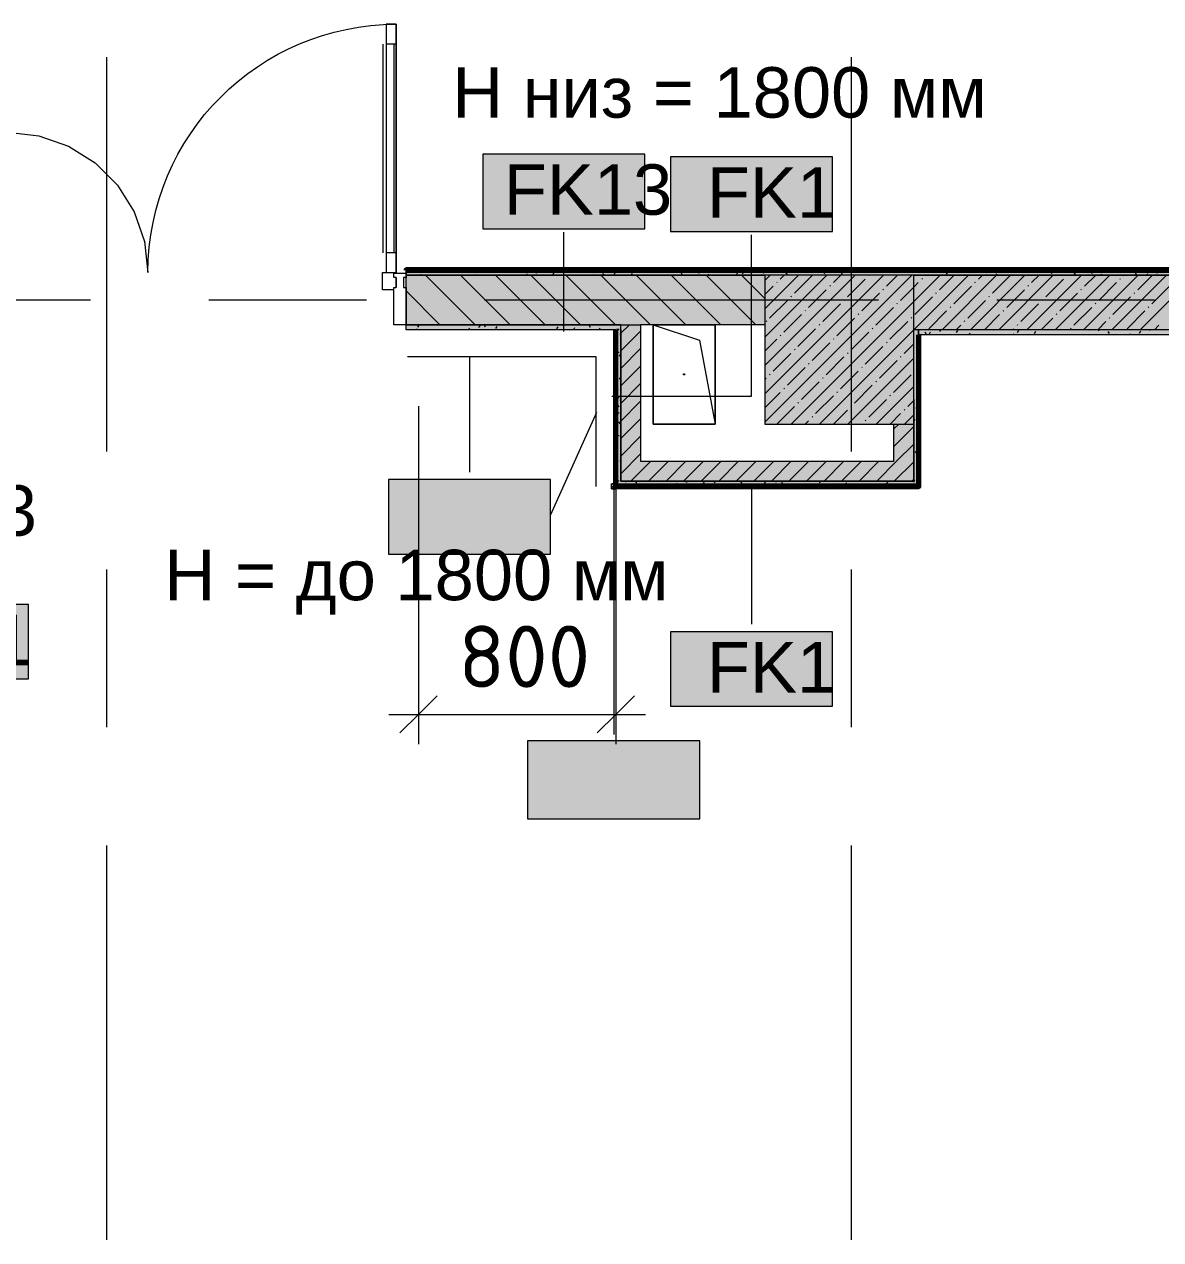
# Model space of a CAD drawing. Header units: millimetres. Extents: x -3817 to 677485, y -22715 to 103890.
# Drawn here: x 340970 to 345548, y 5934 to 10829 of the extents above; entities that cross this region are included whole.
import ezdxf

# ---------------------------------------------------------------- set-up
doc = ezdxf.new("R2010")
doc.units = ezdxf.units.MM
doc.layers.add('PDF _Геометрия', color=7, linetype='Continuous', true_color=0x1d1d1d)
doc.layers.add('PDF _Сплошная заливка', color=7, linetype='Continuous', true_color=0xffffff)
doc.layers.add('PDF _Текст', color=7, linetype='Continuous')
doc.styles.add('PDF GOST-Common', font='arial.ttf')
doc.styles.add('PDF ISOCPEUR', font='isocpeur.ttf')

msp = doc.modelspace()

# ---------------------------------------------------------------- hatches: boundary and pattern name
at = {"layer": 'PDF _Сплошная заливка', "transparency": 33554559}
h = msp.add_hatch(color=256, dxfattribs=at)
h.paths.add_polyline_path([(347052.9, 9819), (347302.9, 9819), (347302.9, 9839), (342508.2, 9839), (342508.2, 9819), (346262.4, 9819)], flags=0)
h.paths.add_polyline_path([(340863.2, 9819), (340863.2, 9839), (333072.9, 9839), (333072.9, 9819), (340052.9, 9819)], flags=0)
h.paths.add_polyline_path([(331427.9, 9819), (331427.9, 9839), (330602.9, 9839), (330602.9, 9827), (330657.9, 9827), (330657.9, 9819), (331022.9, 9819)], flags=0)
h.paths.add_polyline_path([(328562.9, 9819), (329097.9, 9819), (329097.9, 9827), (329152.9, 9827), (329152.9, 9839), (328562.9, 9839)], flags=0)
h = msp.add_hatch(color=256, dxfattribs=at)
h.paths.add_polyline_path([(343952.9, 9619), (343952.9, 9819), (342508.2, 9819), (342508.2, 9619), (343578.4, 9619)], flags=0)
h.paths.add_polyline_path([(330802.9, 9619), (331427.9, 9619), (331427.9, 9819), (330781.9, 9819), (330781.9, 9619)], flags=0)
h.paths.add_polyline_path([(333072.9, 9619), (334952.9, 9619), (334952.9, 9819), (333072.9, 9819)], flags=0)
h.paths.add_polyline_path([(336152.9, 9619), (339452.9, 9619), (339452.9, 9819), (338752.9, 9819), (338752.9, 9749), (337952.9, 9749), (337952.9, 9819), (335552.9, 9819), (335552.9, 9619), (335952.9, 9619)], flags=0)
h.paths.add_polyline_path([(340863.2, 9619), (340863.2, 9819), (340052.9, 9819), (340052.9, 9619), (340223.3, 9619)], flags=0)
for points in [[(344552.9, 9599), (349202.9, 9599), (349202.9, 9819), (347052.9, 9819), (347052.9, 9749), (345852.9, 9749), (345852.9, 9819), (344552.9, 9819)], [(343372.9, 8989), (343452.9, 8989), (343452.9, 9619), (343372.9, 9619), (343372.9, 9599)], [(348152.9, 9579), (348172.9, 9579), (348172.9, 9599), (344572.9, 9599), (344572.9, 9579), (348151.9, 9579)], [(344552.9, 8989), (344552.9, 9069), (343452.9, 9069), (343452.9, 8989), (343578.4, 8989)], [(344572.9, 8969), (344572.9, 8989), (343372.9, 8989), (343372.9, 8969), (343578.4, 8969)]]:
    msp.add_hatch(color=256, dxfattribs=at).paths.add_polyline_path(points)
h = msp.add_hatch(color=256, dxfattribs=at)
h.paths.add_polyline_path([(340072.9, 9599), (340863.2, 9599), (340863.2, 9619), (340072.9, 9619)], flags=0)
h.paths.add_polyline_path([(343372.9, 9599), (343372.9, 9619), (342508.2, 9619), (342508.2, 9599), (343352.9, 9599)], flags=0)

# ---------------------------------------------------------------- linework, layer by layer
at = {"layer": 'PDF _Геометрия', "color": 253, "lineweight": 9, "true_color": 0xaaaaaa}
msp.add_lwpolyline([(340903.2, 9829), (340903.2, 10394), (341028.9, 10379.8), (341148.3, 10338.1), (341255.5, 10270.7), (341344.9, 10181.3), (341412.2, 10074.1), (341454, 9954.7), (341468.2, 9829, -0.414212), (342468.2, 10829), (342468.2, 9829)], format="xyb", dxfattribs=at)
msp.add_lwpolyline([(342428.2, 9829), (342468.2, 9829), (342468.2, 10829), (342428.2, 10829), (342428.2, 9829), (342468.2, 9829), (342468.2, 10829), (342428.2, 10829)], close=True, dxfattribs=at)
for points in [[(342414.2, 10749), (342414.2, 9909)], [(342468.2, 10749), (342428.2, 10749)], [(342458.2, 10749), (342458.2, 9909)], [(341302.9, 9108.7), (341302.9, 10696.2)], [(344302.9, 9108.7), (344302.9, 10696.2)], [(342468.2, 9909), (342428.2, 9909)], [(342458.2, 9759), (342413.2, 9759), (342413.2, 9829), (342468.2, 9829), (342468.2, 9826)], [(342468.2, 9809), (342468.2, 9769)], [(339649.1, 9719), (341236.6, 9719)], [(341712.9, 9719), (342347.9, 9719)], [(342824.1, 9719), (344411.6, 9719)], [(344887.9, 9719), (345522.9, 9719)], [(341302.9, 7997.4), (341302.9, 8632.4)], [(344302.9, 7997.4), (344302.9, 8632.4)], [(341302.9, 5933.7), (341302.9, 7521.2)], [(344302.9, 5933.7), (344302.9, 7521.2)]]:
    msp.add_lwpolyline(points, dxfattribs=at)
at = {"layer": 'PDF _Геометрия', "color": 7, "lineweight": 9}
for points in [[(343470.2, 10305.4), (342817.1, 10305.4), (342817.1, 10005.4), (343470.2, 10005.4)], [(344225.9, 10294.8), (343572.7, 10294.8), (343572.7, 9994.8), (344225.9, 9994.8)], [(343952.9, 9819), (342508.2, 9819)], [(344552.9, 9819), (343952.9, 9819), (343952.9, 9219), (344552.9, 9219)], [(343752.9, 9219), (343502.9, 9219), (343502.9, 9619), (343752.9, 9619)], [(343752.9, 9219), (343752.9, 9619), (343502.9, 9619), (343502.9, 9219)], [(343089.7, 8995.4), (342436.6, 8995.4), (342436.6, 8695.4), (343089.7, 8695.4)], [(340987.5, 8492.4), (340334.3, 8492.4), (340334.3, 8192.4), (340987.5, 8192.4)], [(344225.9, 8382.6), (343572.7, 8382.6), (343572.7, 8082.6), (344225.9, 8082.6)], [(343691.6, 7943.5), (342997.7, 7943.5), (342997.7, 7628.2), (343691.6, 7628.2)], [(343691.6, 7943.5), (342997.7, 7943.5), (342997.7, 7628.2), (343691.6, 7628.2)]]:
    msp.add_lwpolyline(points, close=True, dxfattribs=at)
for points in [[(343143.6, 9591.4), (343143.6, 9991.5)], [(343336.2, 9331), (343899.3, 9331), (343899.3, 9980.9)], [(347502.9, 9839), (347502.9, 9819), (347302.9, 9819), (344552.9, 9819), (347302.9, 9819), (347302.9, 9839)], [(343372.9, 9599), (343372.9, 8989), (343372.9, 9599), (343372.9, 9619), (342508.2, 9619), (343372.9, 9619), (343452.9, 9619)], [(343502.9, 9619), (343690.4, 9556.5), (343752.9, 9219)], [(348252.9, 9599), (348172.9, 9599), (344572.9, 9599), (344552.9, 9599)], [(348172.9, 9579), (348172.9, 9069), (348172.9, 9579), (348172.9, 9599), (344572.9, 9599)], [(344572.9, 9579), (348151.9, 9579)], [(344572.9, 9578), (344572.9, 8989)], [(342763.2, 9491.2), (342763.2, 9025.5)], [(342557.9, 9291), (342557.9, 8049.6), (342557.9, 7929.6)], [(343275.5, 9265.2), (343089.7, 8853.5)], [(343352.9, 9036.8), (343352.9, 8049.6), (343352.9, 7929.6)], [(343351.9, 8978), (343334.9, 8978), (343334.9, 8958), (343354.4, 8958), (343354.4, 8968), (343354.4, 8958), (343334.9, 8958), (343334.9, 8978), (343344.9, 8978)], [(343899.3, 8968.5), (343899.3, 8412.7)], [(343344.6, 8958), (343344.6, 7968)], [(342437.9, 8049.6), (343472.9, 8049.6)]]:
    msp.add_lwpolyline(points, dxfattribs=at)
at = {"layer": 'PDF _Геометрия', "color": 231, "lineweight": 70, "true_color": 0xff80c0}
msp.add_lwpolyline([(342508.2, 9839), (347282.9, 9839), (347282.9, 9840), (342508.2, 9840)], close=True, dxfattribs=at)
at = {"layer": 'PDF _Геометрия', "color": 7, "lineweight": 20}
msp.add_lwpolyline([(342508.2, 9809), (342498.2, 9809), (342498.2, 9769), (342508.2, 9769), (342508.2, 9619), (342458.2, 9619), (342458.2, 9769), (342468.2, 9769), (342468.2, 9809), (342458.2, 9809), (342458.2, 9826), (342508.2, 9826)], close=True, dxfattribs=at)
at = {"layer": 'PDF _Геометрия', "color": 9, "lineweight": 9, "true_color": 0xc0c0c0}
for points in [[(344572.9, 8989), (344572.9, 8969), (343372.9, 8969), (343352.9, 8969), (343352.9, 9599), (342508.2, 9599), (342508.2, 9619), (342508.2, 9819), (342508.2, 9839), (347302.9, 9839), (347502.9, 9839), (347523.9, 9839)], [(344552.9, 9319), (344552.9, 9069), (344552.9, 8989), (343452.9, 8989), (343372.9, 8989), (344552.9, 8989), (344552.9, 9599), (344552.9, 9819), (343952.9, 9819), (343952.9, 9619), (343452.9, 9619), (343452.9, 9069), (344472.9, 9069), (344472.9, 9219)]]:
    msp.add_lwpolyline(points, dxfattribs=at)
at = {"layer": 'PDF _Геометрия', "color": 253, "lineweight": 9, "true_color": 0x9b9b9b}
for points in [[(342566.1, 9819), (342564.6, 9821.5)], [(342571.7, 9821.4), (342570.3, 9819)], [(342791, 9835.5), (342786, 9826.8)], [(342828.2, 9839), (342827.6, 9838)], [(342841.8, 9829.2), (342836.8, 9837.9)], [(342995.1, 9823.3), (342992.6, 9819)], [(343036.7, 9834.4), (343031.7, 9825.7)], [(343104.8, 9830.3), (343099.7, 9821.6)], [(343155.6, 9834.3), (343152.9, 9839)], [(343223.6, 9838.4), (343223.2, 9839)], [(343265.2, 9827.3), (343260.2, 9836)], [(343305.2, 9819), (343301.8, 9824.8)], [(343350.5, 9829.2), (343345.5, 9820.5)], [(343401.3, 9835.4), (343399.2, 9839)], [(343418.5, 9825.2), (343415, 9819)], [(343579, 9832.4), (343575.2, 9839)], [(343620.6, 9821.3), (343615.6, 9830)], [(343637.7, 9839), (343632.8, 9830.6)], [(343688.7, 9825.4), (343683.6, 9834.1)], [(343727.5, 9819), (343725.3, 9822.9)], [(343842, 9827.1), (343837.3, 9819)], [(343866.4, 9822.4), (343861.3, 9831.1)], [(343883.6, 9838.2), (343878.6, 9829.5)], [(343951.6, 9834.1), (343946.6, 9825.4)], [(344044.1, 9819.4), (344039, 9828.1)], [(344149.9, 9819), (344148.7, 9821)], [(344197.4, 9833), (344192.3, 9824.3)], [(344265.4, 9829), (344260.4, 9820.2)], [(344425.9, 9828.6), (344420.8, 9837.4)], [(344482.4, 9839), (344479.7, 9834.4)], [(344647.2, 9819.7), (344646.8, 9819)], [(344688.8, 9830.8), (344683.8, 9822.1)], [(344728.7, 9839), (344725.4, 9833.3)], [(344739.6, 9833.8), (344736.6, 9839)], [(344798.5, 9837.9), (344793.5, 9829.2)], [(344807.7, 9837.9), (344807, 9839)], [(344849.3, 9826.7), (344844.3, 9835.5)], [(344889, 9819), (344885.9, 9824.3)], [(344985.4, 9834.9), (344983, 9839)], [(345044.2, 9836.8), (345039.2, 9828.1)], [(345112.3, 9832.7), (345107.2, 9824)], [(345163.1, 9831.9), (345159, 9839)], [(345204.7, 9820.8), (345199.7, 9829.5)], [(345272.7, 9824.9), (345267.7, 9833.6)], [(345311.3, 9819), (345309.4, 9822.4)], [(345327.1, 9839), (345326.6, 9838.2)], [(345450.4, 9821.9), (345445.4, 9830.6)], [(345494.1, 9823.5), (345491.5, 9819)], [(345535.7, 9834.6), (345530.7, 9825.9)], [(342552.3, 9599), (342550.5, 9602.2)], [(342559.4, 9617.3), (342554.4, 9608.6)], [(342593.9, 9600), (342603.9, 9600)], [(342685.3, 9600), (342695.4, 9600)], [(342728.3, 9599), (342728.2, 9599.2)], [(342763.5, 9605), (342760, 9599)], [(342776.7, 9600), (342786.8, 9600)], [(342805.1, 9616.2), (342800.1, 9607.5)], [(342827.6, 9609.8), (342822.6, 9618.5)], [(342873.2, 9612.1), (342868.1, 9603.4)], [(342959.6, 9600), (342969.7, 9600)], [(343051.1, 9600), (343061.1, 9600)], [(343112, 9600), (343122.1, 9600)], [(343118.9, 9611), (343113.9, 9602.3)], [(343141.4, 9615), (343139.1, 9619)], [(343186.9, 9606.9), (343182.4, 9599)], [(343251.1, 9607.9), (343246.1, 9616.6)], [(343264.4, 9600), (343274.5, 9600)], [(343291.4, 9599), (343287.7, 9605.5)], [(344660.6, 9599), (344656.3, 9591.6)], [(344729.4, 9596.3), (344724.4, 9587.6)], [(344876.8, 9596.3), (344875.2, 9599)], [(344975.1, 9595.2), (344970.1, 9586.5)], [(345258.9, 9599), (345257.5, 9596.5)], [(345300.2, 9594.4), (345297.6, 9599)], [(345505.3, 9599), (345503.2, 9595.4)], [(343372.9, 9579.8), (343371, 9583.2)], [(344604.7, 9579.9), (344599.6, 9588.6)], [(344619.7, 9589.2), (344614.7, 9580.5)], [(344781.2, 9579), (344777.3, 9585.6)], [(344957.1, 9579), (344955, 9582.7)], [(345043.2, 9591.1), (345038.1, 9582.4)], [(345341.9, 9583.2), (345336.8, 9591.9)], [(345425, 9581.8), (345423.3, 9579)], [(345466.6, 9593), (345461.6, 9584.3)], [(343360.6, 9541.9), (343355.5, 9533.2)], [(343355.9, 9508.5), (343365.9, 9508.5)], [(343371.7, 9500.2), (343366.7, 9491.5)], [(344552.9, 9539), (344554.6, 9539)], [(343372.9, 9396.9), (343368, 9405.5)], [(344552.9, 9417.1), (344554.6, 9417.1)], [(343361.8, 9355.1), (343356.8, 9363.8)], [(343355.9, 9325.6), (343365.9, 9325.6)], [(343372.9, 9319.4), (343369.7, 9313.8)], [(344552.9, 9325.6), (344554.6, 9325.6)], [(343355.9, 9264.7), (343365.9, 9264.7)], [(343365.9, 9287.1), (343360.9, 9295.8)], [(344568.2, 9277.3), (344563.2, 9286)], [(343370, 9219), (343365, 9227.8)], [(344557.7, 9237.9), (344552.9, 9229.6)], [(344552.9, 9203.7), (344554.6, 9203.7)], [(344572.3, 9209.3), (344567.3, 9218)], [(343358.9, 9177.4), (343353.8, 9186.1)], [(343355.9, 9173.2), (343365.9, 9173.2)], [(344565.2, 9099.6), (344560.2, 9108.3)], [(344572.9, 9147.3), (344571.3, 9150)], [(343372.9, 9075.6), (343368.6, 9068.1)], [(344552.9, 9081.8), (344554.6, 9081.8)], [(344554.1, 9058), (344552.9, 9060)], [(343355.9, 8999.7), (343352.9, 9004.9)], [(343355.9, 8990.4), (343365.9, 8990.4)], [(343393.3, 8989), (343390.9, 8984.8)], [(343397.5, 8988.5), (343397.2, 8989)], [(343439.1, 8977.4), (343434.1, 8986.1)], [(343508.3, 8990.4), (343518.3, 8990.4)], [(343558.4, 8970.1), (343557.7, 8969)], [(343600, 8981.3), (343595, 8972.6)], [(343599.7, 8990.4), (343609.8, 8990.4)], [(343639.7, 8989), (343636.6, 8983.7)], [(343691.1, 8990.4), (343701.2, 8990.4)], [(343709.7, 8988.3), (343704.7, 8979.6)], [(343752.9, 8982.6), (343749.2, 8989)], [(343804.1, 8969), (343804.1, 8969)], [(343820.9, 8986.7), (343819.6, 8989)], [(343862.6, 8975.5), (343857.5, 8984.2)], [(343874, 8990.4), (343884.1, 8990.4)], [(343901.5, 8969), (343899.2, 8973)], [(343955.4, 8987.3), (343950.4, 8978.5)], [(343965.5, 8990.4), (343975.5, 8990.4)], [(343998.6, 8983.7), (343995.6, 8989)], [(344023.5, 8983.2), (344018.4, 8974.5)], [(344026.4, 8990.4), (344036.5, 8990.4)], [(344176.3, 8980.7), (344171.5, 8989)], [(344178.8, 8990.4), (344188.9, 8990.4)], [(344218, 8969.5), (344213, 8978.2)], [(344238, 8989), (344237.8, 8988.6)], [(344270.3, 8990.4), (344280.3, 8990.4)], [(344286, 8973.6), (344281, 8982.3)], [(344323.9, 8969), (344322.6, 8971.2)], [(344361.7, 8990.4), (344371.8, 8990.4)], [(344405.3, 8973.9), (344402.4, 8969)], [(344446.9, 8985.1), (344441.9, 8976.4)], [(344463.7, 8970.6), (344458.7, 8979.3)], [(344484.4, 8989), (344483.5, 8987.5)], [(344544.6, 8990.4), (344554.6, 8990.4), (344552.9, 8990.4)], [(344556.6, 8992.1), (344554.8, 8989), (344551.5, 8983.4)], [(344558.1, 8989.9), (344553.1, 8998.6)]]:
    msp.add_lwpolyline(points, dxfattribs=at)
at = {"layer": 'PDF _Геометрия', "lineweight": 9}
for points in [[(342786, 9619), (342586, 9819)], [(342927.4, 9619), (342727.4, 9819)], [(343068.8, 9619), (342868.8, 9819)], [(343210.3, 9619), (343010.3, 9819)], [(343351.7, 9619), (343151.7, 9819)], [(343493.1, 9619), (343293.1, 9819)], [(343634.5, 9619), (343434.5, 9819)], [(343775.9, 9619), (343575.9, 9819)], [(343917.4, 9619), (343717.4, 9819)], [(343952.9, 9724.9), (343858.8, 9819)], [(343952.9, 9797.2), (343974.7, 9819)], [(343952.9, 9683.2), (344088.7, 9819)], [(343952.9, 9569.1), (344202.8, 9819)], [(343952.9, 9455.1), (344316.8, 9819)], [(343952.9, 9341), (344430.9, 9819)], [(343952.9, 9227), (344544.9, 9819)], [(344001.1, 9788.4), (344003.5, 9790.8)], [(344015.4, 9802.7), (344031.7, 9819)], [(344059, 9219), (344552.9, 9712.9), (344659, 9819)], [(344072.4, 9745.6), (344143.7, 9816.9)], [(344229.2, 9788.4), (344259.8, 9819)], [(344286.2, 9731.4), (344357.5, 9802.7)], [(344371.8, 9816.9), (344373.9, 9819)], [(344443, 9774.1), (344487.9, 9819)], [(344553, 9599), (344773, 9819)], [(344585.6, 9802.7), (344588, 9805)], [(344599.9, 9816.9), (344602, 9819)], [(344656.9, 9759.9), (344716, 9819)], [(344667.1, 9599), (344887.1, 9819)], [(344781.1, 9599), (345001.1, 9819)], [(344799.5, 9788.4), (344801.8, 9790.8)], [(344813.7, 9802.7), (344830.1, 9819)], [(344870.7, 9745.6), (344942, 9816.9)], [(344895.2, 9599), (345115.2, 9819)], [(345009.2, 9599), (345229.2, 9819)], [(345027.6, 9788.4), (345058.2, 9819)], [(345084.6, 9731.4), (345155.9, 9802.7)], [(345123.3, 9599), (345343.3, 9819)], [(345170.1, 9816.9), (345172.2, 9819)], [(345237.3, 9599), (345457.3, 9819)], [(345241.4, 9774.1), (345286.3, 9819)], [(345351.4, 9599), (345571.4, 9819)], [(345384, 9802.7), (345386.3, 9805)], [(345398.2, 9816.9), (345400.3, 9819)], [(345455.2, 9759.9), (345514.3, 9819)], [(345465.4, 9599), (345685.4, 9819)], [(342644.6, 9619), (342508.2, 9755.4)], [(343952.9, 9740.2), (343986.9, 9774.1)], [(344129.4, 9688.6), (344200.7, 9759.9)], [(344215, 9774.1), (344217.3, 9776.5)], [(344343.3, 9674.4), (344414.5, 9745.6)], [(344428.8, 9759.9), (344431.2, 9762.3)], [(344500.1, 9717.1), (344552.9, 9769.9), (344571.4, 9788.4)], [(344642.6, 9745.6), (344645, 9748)], [(344713.9, 9702.9), (344785.2, 9774.1)], [(344927.8, 9688.6), (344999, 9759.9)], [(345013.3, 9774.1), (345015.7, 9776.5)], [(345141.6, 9674.4), (345212.9, 9745.6)], [(345227.1, 9759.9), (345229.5, 9762.3)], [(345298.4, 9717.1), (345369.7, 9788.4)], [(345441, 9745.6), (345443.3, 9748)], [(345512.3, 9702.9), (345583.5, 9774.1)], [(343972.6, 9645.8), (344043.9, 9717.1)], [(344058.1, 9731.4), (344060.5, 9733.7)], [(344186.4, 9631.6), (344257.7, 9702.9)], [(344272, 9717.1), (344274.3, 9719.5)], [(344485.8, 9702.9), (344488.2, 9705.2)], [(344557.1, 9660.1), (344628.4, 9731.4)], [(344770.9, 9645.8), (344842.2, 9717.1)], [(344856.5, 9731.4), (344858.8, 9733.7)], [(344984.8, 9631.6), (345056.1, 9702.9)], [(345070.3, 9717.1), (345072.7, 9719.5)], [(345284.2, 9702.9), (345286.5, 9705.2)], [(345355.4, 9660.1), (345426.7, 9731.4)], [(344029.6, 9588.8), (344100.9, 9660.1)], [(344115.2, 9674.4), (344117.5, 9676.7)], [(344243.5, 9574.6), (344314.7, 9645.8)], [(344329, 9660.1), (344331.4, 9662.5)], [(344400.3, 9617.3), (344471.6, 9688.6)], [(344542.8, 9645.8), (344545.2, 9648.2)], [(344614.1, 9603.1), (344685.4, 9674.4)], [(344699.7, 9688.6), (344702, 9691)], [(344838.2, 9599), (344899.2, 9660.1)], [(344913.5, 9674.4), (344915.9, 9676.7)], [(345066.3, 9599), (345113.1, 9645.8)], [(345127.3, 9660.1), (345129.7, 9662.5)], [(345198.6, 9617.3), (345269.9, 9688.6)], [(345341.2, 9645.8), (345343.6, 9648.2)], [(345412.5, 9603.1), (345483.7, 9674.4)], [(345498, 9688.6), (345500.4, 9691)], [(343372.9, 9584.4), (343407.5, 9619)], [(343958.3, 9631.6), (343960.7, 9634)], [(344086.6, 9531.8), (344157.9, 9603.1)], [(344172.2, 9617.3), (344174.6, 9619.7)], [(344173, 9219), (344552.9, 9598.9)], [(344386, 9603.1), (344388.4, 9605.4)], [(344457.3, 9560.3), (344528.6, 9631.6)], [(344724.1, 9599), (344742.4, 9617.3)], [(344756.7, 9631.6), (344759.1, 9634)], [(344952.2, 9599), (344956.3, 9603.1)], [(344970.5, 9617.3), (344972.9, 9619.7)], [(345184.4, 9603.1), (345186.7, 9605.4)], [(345294.3, 9599), (345326.9, 9631.6)], [(345522.4, 9599), (345540.8, 9617.3)], [(343372.9, 9513.7), (343452.9, 9593.7)], [(343952.9, 9512.1), (344001.1, 9560.3)], [(344015.4, 9574.6), (344017.7, 9576.9)], [(344143.7, 9474.8), (344215, 9546)], [(344229.2, 9560.3), (344231.6, 9562.7)], [(344300.5, 9517.5), (344371.8, 9588.8)], [(344443, 9546), (344445.4, 9548.4)], [(343372.9, 9443), (343452.9, 9523)], [(343986.9, 9432), (344058.1, 9503.3)], [(344072.4, 9517.5), (344074.8, 9519.9)], [(344286.2, 9503.3), (344288.6, 9505.7)], [(344357.5, 9460.5), (344428.8, 9531.8)], [(344514.3, 9503.3), (344552.9, 9541.8)], [(343372.9, 9372.3), (343452.9, 9452.3)], [(344129.4, 9460.5), (344131.8, 9462.9)], [(344200.7, 9417.7), (344272, 9489)], [(344287.1, 9219), (344552.9, 9484.8)], [(344343.3, 9446.3), (344345.6, 9448.6)], [(344414.5, 9403.5), (344485.8, 9474.8)], [(344500.1, 9489), (344502.4, 9491.4)], [(343952.9, 9398), (343958.3, 9403.5)], [(343972.6, 9417.7), (343975, 9420.1)], [(344043.9, 9375), (344115.2, 9446.3)], [(344186.4, 9403.5), (344188.8, 9405.9)], [(344257.7, 9360.7), (344329, 9432)], [(344471.6, 9346.5), (344542.8, 9417.7)], [(343372.9, 9301.6), (343452.9, 9381.6)], [(344029.6, 9360.7), (344032, 9363.1)], [(344100.9, 9317.9), (344172.2, 9389.2)], [(344314.7, 9303.7), (344386, 9375)], [(344400.3, 9389.2), (344402.7, 9391.6)], [(344401.1, 9219), (344552.9, 9370.8)], [(343372.9, 9230.9), (343452.9, 9310.9)], [(343952.9, 9284), (344015.4, 9346.5)], [(344086.6, 9303.7), (344089, 9306.1)], [(344157.9, 9260.9), (344229.2, 9332.2)], [(344243.5, 9346.5), (344245.8, 9348.8)], [(344371.8, 9246.7), (344443, 9317.9)], [(344457.3, 9332.2), (344459.7, 9334.6)], [(344528.6, 9289.4), (344552.9, 9313.7)], [(344002, 9219), (344072.4, 9289.4)], [(344230.1, 9219), (344286.2, 9275.2)], [(344300.5, 9289.4), (344302.9, 9291.8)], [(344458.2, 9219), (344500.1, 9260.9)], [(344514.3, 9275.2), (344516.7, 9277.6)], [(344515.2, 9219), (344552.9, 9256.7)], [(343372.9, 9160.2), (343452.9, 9240.2)], [(344116, 9219), (344129.4, 9232.4)], [(344143.7, 9246.7), (344146, 9249)], [(344357.5, 9232.4), (344359.9, 9234.8)], [(344472.9, 9199.5), (344492.4, 9219)], [(344472.9, 9128.8), (344552.9, 9208.8)], [(343372.9, 9089.5), (343452.9, 9169.5)], [(344403.8, 8989), (344483.8, 9069), (344552.9, 9138.1)], [(343372.9, 9018.7), (343452.9, 9098.7)], [(343413.9, 8989), (343452.9, 9028), (343493.9, 9069)], [(343484.6, 8989), (343564.6, 9069)], [(343555.3, 8989), (343635.3, 9069)], [(343626, 8989), (343706, 9069)], [(343696.7, 8989), (343776.7, 9069)], [(343767.4, 8989), (343847.4, 9069)], [(343838.1, 8989), (343918.1, 9069)], [(343908.8, 8989), (343988.8, 9069)], [(343979.5, 8989), (344059.5, 9069)], [(344050.3, 8989), (344130.3, 9069)], [(344121, 8989), (344201, 9069)], [(344191.7, 8989), (344271.7, 9069)], [(344262.4, 8989), (344342.4, 9069)], [(344333.1, 8989), (344413.1, 9069)], [(344474.5, 8989), (344552.9, 9067.4)], [(344545.2, 8989), (344552.9, 8996.7)]]:
    msp.add_lwpolyline(points, dxfattribs=at)
at = {"layer": 'PDF _Геометрия', "color": 231, "lineweight": 70, "true_color": 0xff80c0}
for points in [[(343351.9, 9598), (343351.9, 8969), (343351.9, 8968), (344572.9, 8968), (344573.9, 8968), (344573.9, 9578)], [(344572.9, 8989), (344572.9, 8969), (343352.9, 8969), (343352.9, 9598)]]:
    msp.add_lwpolyline(points, dxfattribs=at)
at = {"layer": 'PDF _Геометрия', "color": 231, "lineweight": 9, "true_color": 0xff80c0}
for points in [[(343352.9, 9598), (343351.9, 9598)], [(344573.9, 9578), (344572.9, 9578), (344572.9, 8989)]]:
    msp.add_lwpolyline(points, dxfattribs=at)
at = {"layer": 'PDF _Геометрия', "color": 253, "lineweight": 9, "true_color": 0x9b9b9b}
msp.add_lwpolyline([(343365.9, 9600), (343355.9, 9600)], close=True, dxfattribs=at)
at = {"layer": 'PDF _Геометрия', "color": 9, "lineweight": 9, "true_color": 0xc0c0c0}
msp.add_lwpolyline([(344572.9, 9599), (344572.9, 9579)], close=True, dxfattribs=at)
at = {"layer": 'PDF _Геометрия', "color": 12, "lineweight": 13, "true_color": 0xce0000}
msp.add_lwpolyline([(342513.4, 9491), (343272.8, 9491), (343272.8, 8968)], dxfattribs=at)
at = {"layer": 'PDF _Геометрия', "color": 231, "lineweight": 53, "true_color": 0xff80c0}
msp.add_lwpolyline([(343344.9, 8969), (343344.9, 8968), (343351.9, 8968)], dxfattribs=at)
at = {"layer": 'PDF _Геометрия', "color": 7, "lineweight": 20}
for points in [[(342632.9, 8124.6), (342557.9, 8049.6), (342482.9, 7974.6)], [(343427.9, 8124.6), (343352.9, 8049.6), (343277.9, 7974.6)]]:
    msp.add_lwpolyline(points, dxfattribs=at)
at = {"layer": 'PDF _Геометрия', "color": 7, "lineweight": 9}
msp.add_circle((343627.9, 9419), 2.5, dxfattribs=at)
at = {"layer": 'PDF _Сплошная заливка', "lineweight": 9, "transparency": 33554559}
for points in [[(343470.2, 10305.4), (342817.1, 10305.4), (343470.2, 10005.4), (342817.1, 10005.4)], [(344225.9, 10294.8), (343572.7, 10294.8), (344225.9, 9994.8), (343572.7, 9994.8)], [(343089.7, 8995.4), (342436.6, 8995.4), (343089.7, 8695.4), (342436.6, 8695.4)], [(340987.5, 8492.4), (340334.3, 8492.4), (340987.5, 8192.4), (340334.3, 8192.4)], [(344225.9, 8382.6), (343572.7, 8382.6), (344225.9, 8082.6), (343572.7, 8082.6)], [(343691.6, 7943.5), (342997.7, 7943.5), (343691.6, 7628.2), (342997.7, 7628.2)]]:
    msp.add_solid(points, dxfattribs=at)
at = {"layer": 'PDF _Сплошная заливка', "lineweight": 35, "transparency": 33554559}
for points in [[(343952.9, 9219), (344552.9, 9219), (343952.9, 9819), (344552.9, 9819)], [(343372.9, 8969), (343372.9, 9599), (343352.9, 8969), (343352.9, 9599)], [(344572.9, 8989), (344572.9, 9599), (344552.9, 8989), (344552.9, 9599)], [(344552.9, 9069), (344552.9, 9219), (344472.9, 9069), (344472.9, 9219)]]:
    msp.add_solid(points, dxfattribs=at)
at = {"layer": 'PDF _Сплошная заливка', "color": 254, "lineweight": 35, "true_color": 0xffb9dc, "transparency": 33554559}
msp.add_solid([(343351.9, 8969), (343352.9, 8969), (343351.9, 9598)], dxfattribs=at)
at = {"layer": 'PDF _Сплошная заливка', "color": 1, "lineweight": 35, "transparency": 33554559}
msp.add_solid([(343351.9, 8969), (343351.9, 9591), (343344.9, 8969), (343344.9, 9591)], dxfattribs=at)

# ---------------------------------------------------------------- texts
at = {"layer": 'PDF _Текст', "color": 250, "true_color": 0x3c3c3c, "char_height": 203.2, "attachment_point": 4, "style": 'PDF GOST-Common'}
for s, insert in [('H низ = 1800 мм', (342693.7, 10553.3)), ('H = до 1800 мм', (341534.3, 8581.6))]:
    msp.add_mtext(s, dxfattribs=dict(at, insert=insert))
at = {"layer": 'PDF _Текст', "attachment_point": 4}
for s, insert, char_height, style in [('FK13', (342901.6, 10162), 203.2, 'PDF GOST-Common'), ('FK1', (343719.8, 10151.4), 203.2, 'PDF GOST-Common'), ('FK13', (340342.5, 8869.2), 203.2, 'PDF GOST-Common'), ('FK1', (340481.4, 8349), 203.2, 'PDF GOST-Common'), ('800', (342718.4, 8282.4), 250.11, 'PDF ISOCPEUR'), ('FK1', (343719.8, 8239.2), 203.2, 'PDF GOST-Common')]:
    msp.add_mtext(s, dxfattribs=dict(at, insert=insert, char_height=char_height, style=style))

doc.saveas('drawing.dxf')
